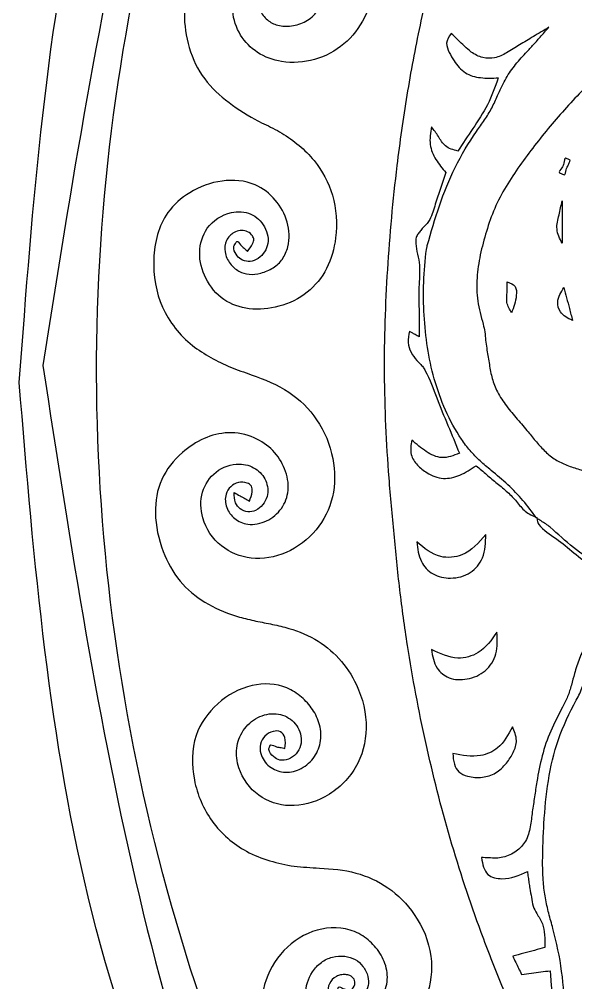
# Model space of a CAD drawing. Extents: x 5.5 to 104.1, y 3.5 to 34.4.
# Drawn here: x 39.95 to 44.09, y 14.24 to 21.42 of the extents above; entities that cross this region are included whole.
import ezdxf

# ---------------------------------------------------------------- set-up
doc = ezdxf.new("R2010")
doc.units = 0
doc.layers.add('Hallsi_Goblin_Coin_Outlines', color=7, linetype='CONTINUOUS')

msp = doc.modelspace()

# ---------------------------------------------------------------- linework, layer by layer
at = {"layer": 'Hallsi_Goblin_Coin_Outlines', "color": 7}
for points in [[(44.054253, 20.367272)], [(43.99294, 20.0642)], [(44.006945, 19.419252)], [(43.616597, 19.231116)], [(39.949401, 18.711262)], [(43.801311, 17.7038)], [(43.42525, 17.580327)], [(43.019908, 16.724841)], [(43.180069, 15.949788)]]:
    msp.add_lwpolyline(points, close=True, dxfattribs=at)
msp.add_lwpolyline([(43.99294, 20.0642), (43.99294, 19.748464)], dxfattribs=at)
for points, knots in [([(55.28959, 33.977015), (52.634876, 33.562889), (47.405621, 32.747144), (41.37279, 26.72667), (40.545372, 21.496161), (40.125085, 18.839321)], [0, 0, 0, 0, 7.920141, 15.601091, 23.530258, 23.530258, 23.530258, 23.530258]), ([(55.316683, 4.035425), (52.713312, 4.439044), (47.582959, 5.23444), (41.935563, 11.098624), (39.818522, 18.773773), (41.904784, 26.462316), (47.53875, 32.347166), (52.664175, 33.161909), (55.262355, 33.574919)], [0, 0, 0, 0, 7.720154, 15.213777, 22.919478, 30.644548, 38.14435, 45.854662, 45.854662, 45.854662, 45.854662]), ([(43.975231, 13.219994), (43.961596, 13.247523), (43.936012, 13.299177), (43.898519, 13.372846), (43.820796, 13.549408), (43.706045, 13.834046), (43.542243, 14.223794), (43.349823, 14.715065), (43.151465, 15.31563), (42.970661, 16.030228), (42.852802, 16.649748), (42.781944, 17.169464), (42.740552, 17.585711), (42.691527, 18.121345), (42.660068, 18.778061), (42.686704, 19.554416), (42.749905, 20.245624), (42.835279, 20.851735), (42.933509, 21.372683), (43.066475, 21.944498), (43.240226, 22.56434), (43.464578, 23.227849), (43.760122, 23.957085), (44.141178, 24.743494), (44.626686, 25.570432), (45.012827, 26.143535), (45.269683, 26.466953), (45.350774, 26.591937), (45.352209, 26.699043), (45.352632, 26.764429), (45.360974, 26.786785), (45.398976, 26.888084), (45.458666, 27.070959), (45.571582, 27.325737), (45.69403, 27.486018), (45.775905, 27.579601), (45.802183, 27.618653), (45.883535, 27.734125), (46.033226, 27.91584), (46.262029, 28.152899), (46.499481, 28.348074), (46.730388, 28.515347), (46.944452, 28.668297), (47.110089, 28.786639), (47.228424, 28.868826), (47.299414, 28.91476), (47.395588, 28.976168), (47.517032, 29.05286), (47.663244, 29.1455), (47.780184, 29.217374), (47.863846, 29.274691), (47.916385, 29.313824), (48.004149, 29.368164), (48.128467, 29.434278), (48.285186, 29.519659), (48.432709, 29.59921), (48.57307, 29.668634), (48.704963, 29.72982), (48.87849, 29.83003), (49.092017, 29.968291), (49.367021, 30.113966), (49.582611, 30.184288), (49.719203, 30.231277), (49.772574, 30.261497), (49.870973, 30.326452), (50.021032, 30.41512), (50.233621, 30.505455), (50.44751, 30.567236), (50.657431, 30.612846), (50.859248, 30.657713), (51.245167, 30.771297), (51.813725, 30.954353), (52.585375, 31.139484), (53.314988, 31.274143), (53.999885, 31.363803), (54.637333, 31.417323), (55.201268, 31.425839), (55.689571, 31.418114), (56.102314, 31.4137), (56.537097, 31.406229), (56.992308, 31.386778), (57.471315, 31.343199), (57.784443, 31.245088), (57.959932, 31.20935), (57.98767, 31.211636), (58.020249, 31.212442), (58.057337, 31.213693), (58.098437, 31.217179), (58.18717, 31.199895), (58.319769, 31.159482), (58.507083, 31.138544), (58.731898, 31.109753), (58.991533, 31.051602), (59.279271, 30.947838), (59.505775, 30.824666), (59.68637, 30.71728), (59.834962, 30.647849), (59.992241, 30.6023), (60.150408, 30.556558), (60.299584, 30.48717), (60.430435, 30.400948), (60.552824, 30.31822), (60.679126, 30.257406), (60.832121, 30.201879), (61.008185, 30.139384), (61.199946, 30.04984), (61.367954, 29.941499), (61.522325, 29.833488), (61.672197, 29.739803), (61.796763, 29.663674), (61.891401, 29.598265), (61.959484, 29.549154), (62.079743, 29.489884), (62.249543, 29.42051), (62.453305, 29.304422), (62.645697, 29.18453), (62.822756, 29.055106), (62.985423, 28.920965), (63.151192, 28.783752), (63.328856, 28.653693), (63.514476, 28.526557), (63.663536, 28.423706), (63.773628, 28.341917), (63.845691, 28.282978), (63.917013, 28.220411), (63.984994, 28.151648), (64.051451, 28.079005), (64.125207, 28.002366), (64.210491, 27.926509), (64.302592, 27.84697), (64.398141, 27.754507), (64.496781, 27.650166), (64.611947, 27.545366), (64.71663, 27.479651), (64.794863, 27.430484), (64.840965, 27.390624), (64.904463, 27.332755), (64.986308, 27.257972), (65.085451, 27.165458), (65.162258, 27.091935), (65.21878, 27.039957), (65.253222, 27.00764), (65.312829, 26.923829), (65.39838, 26.790791), (65.53269, 26.622696), (65.63582, 26.454459), (65.702068, 26.294101), (65.72259, 26.137087), (65.68447, 26.042429), (65.664713, 25.993372)], [0, 0, 0, 0, 0.092165, 0.172937, 0.247918, 0.670748, 1.093606, 1.516196, 2.253343, 2.989222, 3.726072, 4.143935, 4.562404, 4.980844, 5.757614, 6.532822, 7.30927, 7.838904, 8.368534, 8.899097, 9.59968, 10.298891, 10.999149, 11.959211, 12.916665, 13.877101, 14.021548, 14.162795, 14.311194, 14.333673, 14.357714, 14.381913, 14.659079, 14.934266, 15.213138, 15.259905, 15.307034, 15.354137, 15.683755, 16.011852, 16.341134, 16.604175, 16.86727, 17.130394, 17.214895, 17.299457, 17.384031, 17.557224, 17.73034, 17.903335, 17.968886, 18.034527, 18.099765, 18.278288, 18.456812, 18.635227, 18.781016, 18.926567, 19.071173, 19.381568, 19.690163, 20.000765, 20.061065, 20.12262, 20.18399, 20.415017, 20.644203, 20.874922, 21.081798, 21.288698, 21.494897, 22.288233, 23.080168, 23.873413, 24.513084, 25.151736, 25.791297, 26.204072, 26.616855, 27.029687, 27.508172, 27.985226, 28.464919, 28.491588, 28.519583, 28.547823, 28.589472, 28.631026, 28.670757, 28.859049, 29.046644, 29.234264, 29.539381, 29.842642, 30.148633, 30.311082, 30.47317, 30.638771, 30.801639, 30.966723, 31.129727, 31.271406, 31.40941, 31.5488, 31.759602, 31.969808, 32.181838, 32.358349, 32.535072, 32.711959, 32.796094, 32.880309, 32.963229, 33.197309, 33.430288, 33.665384, 33.877297, 34.087574, 34.297877, 34.522732, 34.747768, 34.972874, 35.06597, 35.159111, 35.252099, 35.350457, 35.448982, 35.547513, 35.669359, 35.79119, 35.912593, 36.06796, 36.222196, 36.377847, 36.438009, 36.499022, 36.560235, 36.695881, 36.831532, 36.967106, 37.014703, 37.062099, 37.108266, 37.322333, 37.536827, 37.753078, 37.9114, 38.056538, 38.212684, 38.212684, 38.212684, 38.212684]), ([(39.949401, 18.711262), (40.049324, 20.039513), (40.245056, 22.641333), (41.695188, 26.358898), (43.347267, 28.355275), (44.184146, 29.366562)], [0, 0, 0, 0, 3.983047, 7.802118, 11.72275, 11.72275, 11.72275, 11.72275]), ([(42.403958, 23.350361), (42.420017, 23.356306), (42.447707, 23.366559), (42.472398, 23.408803), (42.452115, 23.452935), (42.42248, 23.490581), (42.37339, 23.513771), (42.310502, 23.502364), (42.251345, 23.454303), (42.220072, 23.373243), (42.234136, 23.284791), (42.282901, 23.210467), (42.360067, 23.160825), (42.456708, 23.151041), (42.558068, 23.166889), (42.653026, 23.224132), (42.733636, 23.347037), (42.756487, 23.535496), (42.667144, 23.73513), (42.472563, 23.884747), (42.194374, 23.920334), (41.885999, 23.809452), (41.705468, 23.534058), (41.646195, 23.229889), (41.696628, 22.931504), (41.825717, 22.734446), (41.947842, 22.616878), (42.028475, 22.552496), (42.105794, 22.491129), (42.180766, 22.434312), (42.253942, 22.383216), (42.388442, 22.275251), (42.544189, 22.071073), (42.616963, 21.742781), (42.551106, 21.442252), (42.379911, 21.219703), (42.154669, 21.101093), (41.919689, 21.083496), (41.719721, 21.155382), (41.585189, 21.294313), (41.523002, 21.48076), (41.553678, 21.682516), (41.700997, 21.828465), (41.886456, 21.851338), (42.02569, 21.771638), (42.08339, 21.64574), (42.048667, 21.539431), (41.987574, 21.495228), (41.941065, 21.477817), (41.891366, 21.469052), (41.841135, 21.481277), (41.805101, 21.521215), (41.794934, 21.561858), (41.802287, 21.588964), (41.810991, 21.598883), (41.822038, 21.625326), (41.854305, 21.583652), (41.88647, 21.569435), (41.909027, 21.553979), (41.9203, 21.546255)], [0, 0, 0, 0, 0.050337, 0.086801, 0.131131, 0.18371, 0.231099, 0.28514, 0.366236, 0.449216, 0.533798, 0.625128, 0.708419, 0.799885, 0.909983, 1.011802, 1.122124, 1.340417, 1.54959, 1.749979, 2.051032, 2.351371, 2.684426, 2.984911, 3.267131, 3.569658, 3.672102, 3.77546, 3.878944, 3.968299, 4.057619, 4.146571, 4.485693, 4.802813, 5.126873, 5.375114, 5.621914, 5.868468, 6.060459, 6.240798, 6.428963, 6.632574, 6.818875, 7.010889, 7.147954, 7.273952, 7.397321, 7.444961, 7.496446, 7.545295, 7.594862, 7.643705, 7.700043, 7.711763, 7.725589, 7.740936, 7.782301, 7.822209, 7.862075, 7.862075, 7.862075, 7.862075]), ([(45.481592, 22.239816), (45.476495, 22.226773), (45.466353, 22.200821), (45.450055, 22.162574), (45.430722, 22.085851), (45.400696, 21.97343), (45.320226, 21.840472), (45.187055, 21.681296), (44.987346, 21.510103), (44.725673, 21.336499), (44.533338, 21.202859), (44.40818, 21.111941), (44.345479, 21.070584), (44.211633, 20.959503), (44.023084, 20.762437), (43.784447, 20.478518), (43.603613, 20.227883), (43.486396, 20.011146), (43.427543, 19.838212), (43.381613, 19.665586), (43.354084, 19.491871), (43.358166, 19.316407), (43.39562, 19.184996), (43.419579, 19.088562), (43.422825, 19.027627), (43.433567, 18.951435), (43.449451, 18.860295), (43.465646, 18.754443), (43.502856, 18.647416), (43.569062, 18.548285), (43.648768, 18.451125), (43.72614, 18.363114), (43.793453, 18.278908), (43.857682, 18.205452), (43.931209, 18.141825), (44.018221, 18.098827), (44.110401, 18.068796), (44.221203, 18.035854), (44.345661, 17.988214), (44.485985, 17.935193), (44.664463, 17.902063), (44.876667, 17.896458), (45.1206, 17.894821), (45.399848, 17.917378), (45.710497, 17.975776), (46.049803, 18.069641), (46.285475, 18.155564), (46.424059, 18.204658), (46.4664, 18.232473), (46.477002, 18.264997), (46.482775, 18.282708)], [0, 0, 0, 0, 0.042028, 0.083621, 0.12444, 0.27914, 0.430371, 0.5859, 0.900876, 1.214498, 1.528094, 1.603336, 1.678601, 1.753215, 2.124491, 2.494428, 2.866016, 3.049465, 3.231158, 3.412453, 3.585066, 3.757497, 3.933527, 3.993643, 4.054873, 4.115997, 4.224442, 4.332472, 4.436886, 4.561246, 4.687566, 4.814134, 4.912648, 5.010939, 5.106733, 5.202033, 5.299709, 5.397516, 5.548673, 5.699483, 5.846593, 6.09056, 6.335168, 6.578365, 6.929707, 7.28151, 7.634216, 7.67958, 7.724898, 7.779082, 7.779082, 7.779082, 7.779082]), ([(41.9203, 21.546255), (41.930052, 21.567853), (41.944643, 21.600169), (41.952047, 21.651515), (41.922286, 21.679981), (41.890116, 21.703075), (41.846, 21.704833), (41.796525, 21.685121), (41.745541, 21.643881), (41.718609, 21.570438), (41.736229, 21.489957), (41.782267, 21.415414), (41.866378, 21.367511), (41.96813, 21.360673), (42.075163, 21.387803), (42.165797, 21.458905), (42.231754, 21.581963), (42.227854, 21.75176), (42.149451, 21.926112), (41.992824, 22.057527), (41.784359, 22.096634), (41.567753, 22.063465), (41.366436, 21.940335), (41.221886, 21.740189), (41.167376, 21.487485), (41.195044, 21.232785), (41.296722, 20.991367), (41.483683, 20.80727), (41.649003, 20.700724), (41.770914, 20.637885), (41.839039, 20.606136), (41.975031, 20.531114), (42.155595, 20.38395), (42.305994, 20.104498), (42.323914, 19.81427), (42.255333, 19.557183), (42.103454, 19.3687), (41.891309, 19.267883), (41.668527, 19.245189), (41.460446, 19.315452), (41.327534, 19.479351), (41.275303, 19.677099), (41.334736, 19.881401), (41.501943, 19.991214), (41.679088, 19.983346), (41.790397, 19.878853), (41.814663, 19.751996), (41.769336, 19.668363), (41.71912, 19.62474), (41.65653, 19.607051), (41.599304, 19.625336), (41.561255, 19.666651), (41.543434, 19.70666), (41.549949, 19.735375), (41.560618, 19.746024), (41.572482, 19.776587), (41.598539, 19.73193), (41.624239, 19.713996), (41.641538, 19.696941), (41.650072, 19.688527)], [0, 0, 0, 0, 0.072194, 0.10802, 0.143353, 0.186818, 0.225713, 0.269067, 0.34503, 0.415249, 0.49127, 0.58443, 0.670305, 0.770524, 0.883422, 0.994438, 1.105841, 1.29054, 1.480615, 1.665489, 1.879704, 2.096065, 2.310042, 2.570528, 2.813329, 3.068839, 3.329532, 3.581583, 3.842682, 3.917715, 3.992956, 4.068046, 4.383726, 4.676065, 4.993688, 5.232189, 5.460099, 5.695336, 5.918272, 6.118186, 6.326378, 6.524141, 6.711833, 6.926033, 7.070977, 7.210685, 7.353788, 7.418985, 7.488162, 7.548571, 7.605741, 7.657612, 7.715386, 7.726672, 7.742526, 7.762468, 7.800735, 7.836613, 7.871543, 7.871543, 7.871543, 7.871543]), ([(43.801311, 17.7038), (43.769183, 17.748012), (43.705128, 17.836162), (43.590246, 17.953476), (43.479096, 18.046281), (43.381587, 18.126919), (43.306168, 18.203517), (43.166183, 18.393522), (43.02177, 18.730627), (42.950715, 19.215803), (42.960725, 19.544654), (42.984542, 19.713095), (42.986736, 19.722242), (43.015974, 19.828022), (43.074803, 20.029181), (43.189229, 20.318684), (43.314833, 20.526073), (43.416366, 20.666072), (43.470697, 20.754307), (43.516183, 20.856098), (43.564433, 20.964615), (43.635277, 21.070224), (43.708799, 21.152123), (43.775614, 21.22173), (43.83276, 21.287489), (43.873364, 21.333065), (43.89515, 21.357519)], [0, 0, 0, 0, 0.163782, 0.326544, 0.490835, 0.598129, 0.706061, 0.812258, 1.304792, 1.784354, 2.27549, 2.285013, 2.294423, 2.303681, 2.614291, 2.922935, 3.234613, 3.338238, 3.441951, 3.544629, 3.67246, 3.797666, 3.924083, 4.002249, 4.087121, 4.185377, 4.185377, 4.185377, 4.185377]), ([(43.166311, 21.311658), (43.150432, 21.287647), (43.120579, 21.242504), (43.151615, 21.167443), (43.19519, 21.093006), (43.26446, 21.007934), (43.390386, 20.974747), (43.473779, 20.97845), (43.517678, 20.980399)], [0, 0, 0, 0, 0.080854, 0.152012, 0.223314, 0.346419, 0.465176, 0.597174, 0.597174, 0.597174, 0.597174]), ([(43.89515, 21.357519), (43.856499, 21.334068), (43.783596, 21.289835), (43.677942, 21.22706), (43.586173, 21.167487), (43.495371, 21.123816), (43.398103, 21.12437), (43.322157, 21.164813), (43.264514, 21.215679), (43.215843, 21.263595), (43.182923, 21.295539), (43.166311, 21.311658)], [0, 0, 0, 0, 0.135653, 0.255871, 0.368333, 0.46485, 0.553247, 0.648575, 0.71577, 0.783946, 0.853392, 0.853392, 0.853392, 0.853392]), ([(43.517678, 20.980399), (43.49364, 20.911806), (43.446649, 20.777714), (43.328341, 20.604759), (43.253544, 20.491441), (43.216758, 20.435711)], [0, 0, 0, 0, 0.217039, 0.424285, 0.624849, 0.624849, 0.624849, 0.624849]), ([(43.020614, 20.615627), (43.012678, 20.571033), (42.997686, 20.486789), (43.049586, 20.368105), (43.10061, 20.306897), (43.126447, 20.275902)], [0, 0, 0, 0, 0.132967, 0.25119, 0.372467, 0.372467, 0.372467, 0.372467]), ([(43.216758, 20.435711), (43.182947, 20.444384), (43.119211, 20.460734), (43.07284, 20.545974), (43.037975, 20.592473), (43.020614, 20.615627)], [0, 0, 0, 0, 0.099829, 0.18818, 0.275808, 0.275808, 0.275808, 0.275808]), ([(44.054253, 20.367272), (44.049304, 20.354769), (44.039402, 20.329751), (44.021001, 20.301252), (44.018147, 20.251053), (43.996581, 20.264467), (43.986426, 20.268957), (43.962036, 20.275702), (43.995377, 20.313776), (44.006023, 20.33903), (44.010932, 20.389625), (44.032113, 20.3763), (44.043038, 20.372266), (44.050504, 20.368941), (44.054253, 20.367272)], [0, 0, 0, 0, 0.039164, 0.07837, 0.117751, 0.129846, 0.142084, 0.154394, 0.193546, 0.232668, 0.27182, 0.284022, 0.296121, 0.308322, 0.308322, 0.308322, 0.308322]), ([(43.126447, 20.275902), (43.113555, 20.236059), (43.088018, 20.157135), (43.046759, 20.040837), (43.02336, 19.950151), (42.989895, 19.895022), (42.963198, 19.872141), (42.939961, 19.846663), (42.921777, 19.819645), (42.904192, 19.795671), (42.898018, 19.720892), (42.941342, 19.607701), (42.924578, 19.441949), (42.925345, 19.308834), (42.929401, 19.204995), (42.927989, 19.129491), (42.927653, 19.078326), (42.927481, 19.052116)], [0, 0, 0, 0, 0.125587, 0.248767, 0.370738, 0.404153, 0.43999, 0.475542, 0.507096, 0.538345, 0.5621, 0.727129, 0.890873, 1.054537, 1.127548, 1.202417, 1.28105, 1.28105, 1.28105, 1.28105]), ([(41.650072, 19.688527), (41.663522, 19.706271), (41.684516, 19.73397), (41.702483, 19.781567), (41.678025, 19.817605), (41.642512, 19.842549), (41.59392, 19.845399), (41.53784, 19.828278), (41.483388, 19.772743), (41.474906, 19.679716), (41.51382, 19.595871), (41.580769, 19.536876), (41.663998, 19.512071), (41.753958, 19.524408), (41.842402, 19.560095), (41.916549, 19.628908), (41.965681, 19.748123), (41.958908, 19.911881), (41.86562, 20.078761), (41.696471, 20.211781), (41.453157, 20.230324), (41.222764, 20.144118), (41.005618, 19.954935), (40.925675, 19.628874), (40.988057, 19.262931), (41.179909, 19.01784), (41.375413, 18.896794), (41.522363, 18.822919), (41.723698, 18.756453), (41.96295, 18.659993), (42.186074, 18.440588), (42.30193, 18.159523), (42.304528, 17.860002), (42.176034, 17.599759), (41.950707, 17.430303), (41.682678, 17.379288), (41.436929, 17.478662), (41.302171, 17.67899), (41.294693, 17.897249), (41.403643, 18.061475), (41.568955, 18.121618), (41.712885, 18.08207), (41.796377, 17.986352), (41.808397, 17.876883), (41.766616, 17.8007), (41.715627, 17.756621), (41.650782, 17.744093), (41.593196, 17.767361), (41.551613, 17.821292), (41.55141, 17.866728), (41.551295, 17.892536)], [0, 0, 0, 0, 0.067879, 0.105961, 0.139584, 0.188469, 0.232644, 0.279979, 0.361829, 0.448299, 0.543101, 0.629405, 0.708593, 0.795458, 0.896854, 0.990928, 1.090265, 1.274867, 1.460433, 1.648912, 1.896934, 2.152148, 2.372828, 2.733994, 3.097915, 3.459428, 3.623629, 3.786425, 3.951243, 4.260125, 4.550632, 4.863858, 5.148838, 5.423536, 5.702147, 5.966741, 6.205515, 6.454993, 6.647278, 6.827399, 7.009519, 7.135419, 7.252527, 7.370735, 7.43841, 7.506718, 7.566503, 7.62663, 7.68393, 7.759269, 7.759269, 7.759269, 7.759269]), ([(43.99294, 19.748464), (43.975588, 19.783407), (43.94196, 19.85113), (43.971683, 19.960703), (43.985832, 20.02959), (43.99294, 20.0642)], [0, 0, 0, 0, 0.112906, 0.218819, 0.325761, 0.325761, 0.325761, 0.325761]), ([(43.616597, 19.231116), (43.601936, 19.256129), (43.573851, 19.304043), (43.58601, 19.385254), (43.584289, 19.435975), (43.583436, 19.461127)], [0, 0, 0, 0, 0.084236, 0.161359, 0.23722, 0.23722, 0.23722, 0.23722]), ([(43.583436, 19.461127), (43.607197, 19.452649), (43.653889, 19.435991), (43.654867, 19.333453), (43.631962, 19.272204), (43.616597, 19.231116)], [0, 0, 0, 0, 0.068566, 0.134736, 0.269591, 0.269591, 0.269591, 0.269591]), ([(44.070445, 19.174777), (44.035514, 19.191513), (43.976545, 19.219766), (43.94849, 19.32861), (43.98489, 19.385053), (44.006945, 19.419252)], [0, 0, 0, 0, 0.110431, 0.186419, 0.303248, 0.303248, 0.303248, 0.303248]), ([(44.006945, 19.419252), (44.013585, 19.393735), (44.027191, 19.34145), (44.048341, 19.259954), (44.062867, 19.203979), (44.070445, 19.174777)], [0, 0, 0, 0, 0.0791, 0.162079, 0.252587, 0.252587, 0.252587, 0.252587]), ([(42.855161, 19.093391), (42.849699, 19.065301), (42.839446, 19.012571), (42.864692, 18.93544), (42.901746, 18.886057), (42.934755, 18.851849), (42.958099, 18.828515), (43.005649, 18.745757), (43.056322, 18.596045), (43.144094, 18.392689), (43.199942, 18.255225), (43.228047, 18.186047)], [0, 0, 0, 0, 0.084534, 0.158686, 0.234917, 0.268254, 0.301506, 0.333336, 0.55289, 0.773985, 0.997975, 0.997975, 0.997975, 0.997975]), ([(42.927481, 19.052116), (42.917861, 19.057644), (42.900641, 19.06754), (42.876565, 19.081351), (42.862043, 19.08952), (42.855161, 19.093391)], [0, 0, 0, 0, 0.033286, 0.059581, 0.083269, 0.083269, 0.083269, 0.083269]), ([(40.125085, 18.839321), (40.535723, 16.175536), (41.344494, 10.929079), (47.384437, 4.87797), (52.63, 4.052261), (55.294529, 3.632835)], [0, 0, 0, 0, 7.94379, 15.645686, 23.596733, 23.596733, 23.596733, 23.596733]), ([(55.272304, 3.476554), (53.928701, 3.574993), (51.252106, 3.771092), (47.514884, 5.386381), (44.314501, 7.85873), (41.867484, 11.040164), (40.275908, 14.749477), (40.059148, 17.379611), (39.949401, 18.711262)], [0, 0, 0, 0, 4.017906, 8.004085, 12.000502, 16.039207, 19.926333, 23.912752, 23.912752, 23.912752, 23.912752]), ([(41.664536, 17.829388), (41.672898, 17.851903), (41.686017, 17.887225), (41.684851, 17.943778), (41.638782, 17.970783), (41.580897, 17.972582), (41.520306, 17.941152), (41.478413, 17.872209), (41.486644, 17.777166), (41.549258, 17.690927), (41.662222, 17.644015), (41.797882, 17.672382), (41.912801, 17.767305), (41.966947, 17.915036), (41.93497, 18.073359), (41.845444, 18.214568), (41.695657, 18.315419), (41.509741, 18.352898), (41.318832, 18.303664), (41.142306, 18.186229), (40.990144, 17.99961), (40.946272, 17.727118), (41.00565, 17.463314), (41.132026, 17.227198), (41.328149, 17.066418), (41.518559, 16.983809), (41.68119, 16.942172), (41.805289, 16.91805), (41.965858, 16.885132), (42.15326, 16.813627), (42.340052, 16.664903), (42.488626, 16.440634), (42.561149, 16.147929), (42.476327, 15.827073), (42.250172, 15.614319), (41.973298, 15.535896), (41.715313, 15.619064), (41.581556, 15.804911), (41.556451, 15.988556), (41.60966, 16.129005), (41.718544, 16.228069), (41.861009, 16.261027), (41.992801, 16.206092), (42.05316, 16.101818), (42.050083, 16.008558), (42.015588, 15.944349), (41.958494, 15.90566), (41.892212, 15.894154), (41.839724, 15.926816), (41.809053, 15.960696), (41.80793, 15.988737), (41.813779, 15.998521), (41.8175, 16.024425), (41.857327, 15.999547), (41.890829, 15.99716), (41.91606, 15.990759), (41.928767, 15.987536)], [0, 0, 0, 0, 0.072973, 0.11448, 0.153359, 0.21781, 0.283018, 0.348158, 0.448581, 0.548949, 0.654409, 0.797017, 0.941659, 1.084763, 1.245746, 1.408422, 1.575274, 1.773946, 1.958123, 2.151075, 2.404092, 2.655256, 2.949055, 3.203339, 3.443723, 3.694272, 3.820331, 3.946925, 4.07347, 4.312147, 4.540949, 4.777592, 5.109058, 5.414253, 5.727195, 5.997749, 6.239782, 6.492011, 6.639622, 6.779727, 6.924821, 7.064949, 7.194494, 7.32642, 7.397737, 7.466662, 7.536269, 7.599711, 7.654077, 7.716776, 7.724106, 7.73569, 7.751293, 7.788688, 7.826499, 7.864862, 7.864862, 7.864862, 7.864862]), ([(42.874211, 18.283766), (42.867513, 18.246872), (42.85519, 18.179002), (42.913029, 18.093347), (42.994233, 18.030072), (43.10631, 17.98529), (43.239867, 18.018451), (43.314063, 18.067243), (43.353636, 18.093266)], [0, 0, 0, 0, 0.108055, 0.198781, 0.290418, 0.418727, 0.542982, 0.684998, 0.684998, 0.684998, 0.684998]), ([(43.228047, 18.186047), (43.184397, 18.168624), (43.100733, 18.13523), (42.972644, 18.196099), (42.908167, 18.253524), (42.874211, 18.283766)], [0, 0, 0, 0, 0.134873, 0.258514, 0.396073, 0.396073, 0.396073, 0.396073]), ([(43.353636, 18.093266), (43.379485, 18.071263), (43.431171, 18.027265), (43.507758, 17.960264), (43.58739, 17.899123), (43.654793, 17.827606), (43.713869, 17.747757), (43.774147, 17.720629), (43.804486, 17.706975)], [0, 0, 0, 0, 0.101827, 0.203611, 0.305399, 0.402057, 0.498845, 0.596928, 0.596928, 0.596928, 0.596928]), ([(41.551295, 17.892536), (41.565575, 17.884542), (41.592011, 17.869744), (41.629737, 17.848656), (41.65323, 17.835648), (41.664536, 17.829388)], [0, 0, 0, 0, 0.049095, 0.090888, 0.129658, 0.129658, 0.129658, 0.129658]), ([(44.487817, 17.283641), (44.413371, 17.305902), (44.266078, 17.349946), (44.073025, 17.480044), (43.952827, 17.594119), (43.872309, 17.660643), (43.836547, 17.681629), (43.813067, 17.696402), (43.801311, 17.7038)], [0, 0, 0, 0, 0.231941, 0.458901, 0.689106, 0.729985, 0.771553, 0.813237, 0.813237, 0.813237, 0.813237]), ([(43.804486, 17.706975), (43.805824, 17.700752), (43.808485, 17.688377), (43.810033, 17.670137), (43.848472, 17.61288), (43.95461, 17.55432), (44.080256, 17.443072), (44.187179, 17.360081), (44.267845, 17.298983), (44.322093, 17.261669), (44.357234, 17.237004), (44.374222, 17.22508)], [0, 0, 0, 0, 0.01916, 0.038104, 0.05364, 0.222055, 0.390439, 0.558814, 0.627493, 0.694027, 0.756296, 0.756296, 0.756296, 0.756296]), ([(43.42525, 17.580327), (43.371915, 17.519505), (43.282593, 17.417645), (43.063351, 17.398243), (42.965762, 17.479423), (42.910194, 17.525647)], [0, 0, 0, 0, 0.234088, 0.392029, 0.600884, 0.600884, 0.600884, 0.600884]), ([(42.910194, 17.525647), (42.916278, 17.474975), (42.927502, 17.381485), (43.027617, 17.272794), (43.168741, 17.246679), (43.314782, 17.281044), (43.420359, 17.412785), (43.423512, 17.520798), (43.42525, 17.580327)], [0, 0, 0, 0, 0.150128, 0.276984, 0.411399, 0.563082, 0.705437, 0.880222, 0.880222, 0.880222, 0.880222]), ([(44.374222, 17.22508), (44.369683, 17.178347), (44.360966, 17.088599), (44.309113, 16.964891), (44.237717, 16.862894), (44.16981, 16.763758), (44.119919, 16.657719), (44.087142, 16.555125), (44.062934, 16.459426), (44.036753, 16.374052), (43.979948, 16.262172), (43.902935, 16.120994), (43.840983, 15.932914), (43.808108, 15.76745), (43.788086, 15.628033), (43.770346, 15.516472), (43.758429, 15.405203), (43.730033, 15.297374), (43.653793, 15.216368), (43.571887, 15.178935), (43.500204, 15.169951), (43.44668, 15.174076), (43.410567, 15.175455), (43.392442, 15.176147)], [0, 0, 0, 0, 0.140193, 0.269236, 0.396471, 0.513479, 0.629183, 0.746468, 0.836025, 0.925536, 1.013452, 1.211695, 1.407322, 1.60443, 1.717215, 1.829996, 1.942842, 2.054372, 2.156357, 2.265344, 2.317544, 2.371568, 2.426002, 2.426002, 2.426002, 2.426002]), ([(43.019908, 16.724841), (43.028052, 16.675889), (43.04264, 16.5882), (43.153047, 16.498341), (43.292027, 16.496376), (43.429638, 16.554728), (43.517603, 16.694332), (43.511165, 16.799865), (43.5078, 16.855016)], [0, 0, 0, 0, 0.144352, 0.258579, 0.393139, 0.541544, 0.690122, 0.852764, 0.852764, 0.852764, 0.852764]), ([(43.5078, 16.855016), (43.467232, 16.796675), (43.395981, 16.694207), (43.196334, 16.639764), (43.083855, 16.694004), (43.019908, 16.724841)], [0, 0, 0, 0, 0.207365, 0.364207, 0.570869, 0.570869, 0.570869, 0.570869]), ([(44.532267, 11.845572), (44.504403, 11.857435), (44.450194, 11.880513), (44.408317, 11.961634), (44.381222, 12.057591), (44.352734, 12.170414), (44.322828, 12.296249), (44.246582, 12.514015), (44.133532, 12.825052), (44.048617, 13.250344), (44.020234, 13.645635), (44.018705, 14.005867), (43.997103, 14.330274), (43.945265, 14.581381), (43.892388, 14.760466), (43.867013, 14.874863), (43.8504, 15.000372), (43.847134, 15.13649), (43.850528, 15.282241), (43.860223, 15.48613), (43.883715, 15.746366), (43.954867, 16.06023), (44.055785, 16.270165), (44.1257, 16.39703), (44.146007, 16.449752), (44.171706, 16.542892), (44.221667, 16.668254), (44.321111, 16.805146), (44.397646, 16.882586), (44.4349, 16.92028)], [0, 0, 0, 0, 0.088099, 0.171397, 0.260331, 0.38991, 0.519492, 0.648296, 1.081498, 1.51124, 1.944027, 2.268469, 2.592098, 2.917597, 3.03493, 3.152264, 3.268737, 3.414136, 3.560175, 3.706118, 4.026441, 4.343436, 4.665215, 4.721188, 4.777767, 4.834116, 5.011192, 5.178783, 5.337721, 5.337721, 5.337721, 5.337721]), ([(41.928767, 15.987536), (41.931991, 16.01524), (41.937238, 16.060333), (41.900047, 16.122835), (41.832747, 16.117823), (41.776125, 16.084363), (41.739981, 16.020718), (41.744301, 15.932691), (41.805918, 15.846123), (41.918893, 15.799697), (42.044082, 15.82455), (42.145635, 15.907374), (42.20332, 16.030524), (42.194129, 16.164069), (42.139731, 16.281708), (42.05324, 16.375335), (41.909342, 16.471555), (41.666075, 16.47805), (41.415084, 16.338569), (41.231624, 16.080534), (41.231811, 15.746354), (41.366105, 15.430542), (41.591757, 15.234194), (41.813934, 15.14816), (41.997507, 15.106256), (42.213647, 15.097962), (42.456615, 15.077115), (42.709481, 14.96111), (42.917533, 14.748918), (43.042947, 14.455159), (43.003515, 14.121754), (42.829115, 13.893447), (42.617756, 13.786369), (42.426817, 13.773475), (42.244663, 13.833303), (42.11364, 13.973116), (42.065066, 14.155508), (42.110389, 14.308721), (42.194881, 14.398656), (42.281241, 14.440951), (42.371418, 14.446704), (42.454033, 14.422331), (42.513991, 14.366315), (42.550227, 14.29727), (42.554249, 14.221105), (42.522126, 14.155903), (42.467735, 14.112982), (42.401474, 14.09585), (42.347863, 14.126956), (42.315862, 14.16122), (42.316977, 14.189255), (42.323335, 14.197928), (42.328844, 14.220927), (42.362266, 14.197563), (42.391102, 14.19401), (42.412053, 14.187616), (42.422303, 14.184489)], [0, 0, 0, 0, 0.082736, 0.134663, 0.191223, 0.260827, 0.328891, 0.39866, 0.51443, 0.626786, 0.746769, 0.878543, 1.006549, 1.139288, 1.266282, 1.388588, 1.517874, 1.776558, 2.066651, 2.35163, 2.682607, 3.018682, 3.357334, 3.544896, 3.730254, 3.919067, 4.193484, 4.456052, 4.734018, 5.069177, 5.378144, 5.696947, 5.887024, 6.073502, 6.256808, 6.444128, 6.62368, 6.799626, 6.896176, 6.987012, 7.081254, 7.161093, 7.23817, 7.320951, 7.389479, 7.458932, 7.529717, 7.594101, 7.647655, 7.710829, 7.717844, 7.729059, 7.743359, 7.776505, 7.809327, 7.840761, 7.840761, 7.840761, 7.840761]), ([(43.180069, 15.949788), (43.18123, 15.923044), (43.18335, 15.874208), (43.22092, 15.806812), (43.301224, 15.773982), (43.397308, 15.767639), (43.503479, 15.79996), (43.578201, 15.873682), (43.63263, 15.954974), (43.665276, 16.053022), (43.637562, 16.115261), (43.622806, 16.148402)], [0, 0, 0, 0, 0.079793, 0.145703, 0.217721, 0.328566, 0.43128, 0.539762, 0.63486, 0.727014, 0.831972, 0.831972, 0.831972, 0.831972]), ([(43.622806, 16.148402), (43.592012, 16.090422), (43.538967, 15.990544), (43.364241, 15.914723), (43.249059, 15.936653), (43.180069, 15.949788)], [0, 0, 0, 0, 0.191285, 0.329507, 0.535942, 0.535942, 0.535942, 0.535942]), ([(43.392442, 15.176147), (43.4009, 15.126995), (43.416157, 15.038334), (43.58084, 15.00297), (43.674565, 15.045203), (43.734989, 15.07243)], [0, 0, 0, 0, 0.135275, 0.244014, 0.441311, 0.441311, 0.441311, 0.441311]), ([(43.734989, 15.07243), (43.736822, 15.058343), (43.740475, 15.03027), (43.745166, 14.988216), (43.754711, 14.938466), (43.764447, 14.880645), (43.77322, 14.815211), (43.807365, 14.751366), (43.852226, 14.686878), (43.86493, 14.596924), (43.864622, 14.537414), (43.864458, 14.505869)], [0, 0, 0, 0, 0.042621, 0.08493, 0.126902, 0.194425, 0.261422, 0.322611, 0.409644, 0.493815, 0.58876, 0.58876, 0.58876, 0.58876]), ([(42.422303, 14.184489), (42.433319, 14.199257), (42.452317, 14.224724), (42.448234, 14.274178), (42.415088, 14.299017), (42.378621, 14.306439), (42.343851, 14.304119), (42.297975, 14.287242), (42.253045, 14.241645), (42.243381, 14.163172), (42.280988, 14.088594), (42.350259, 14.030663), (42.444507, 14.009239), (42.551734, 14.035974), (42.646656, 14.11987), (42.701601, 14.24963), (42.682438, 14.389855), (42.612527, 14.507515), (42.510651, 14.600381), (42.336658, 14.671462), (42.084024, 14.633531), (41.855272, 14.441983), (41.729165, 14.148389), (41.795791, 13.819035), (41.98821, 13.53485), (42.238669, 13.386584), (42.456295, 13.344684), (42.62052, 13.331592), (42.76286, 13.341273), (42.883292, 13.351883), (42.982027, 13.352087), (43.147931, 13.341927), (43.375684, 13.273578), (43.606293, 13.071791), (43.746428, 12.803203), (43.754947, 12.497632), (43.611594, 12.234558), (43.387291, 12.080652), (43.148748, 12.066968), (42.962075, 12.157482), (42.843268, 12.311999), (42.821407, 12.491601), (42.892933, 12.640076), (43.014679, 12.727039), (43.14545, 12.724157), (43.239734, 12.667887), (43.295017, 12.582928), (43.289216, 12.497834), (43.254436, 12.434249), (43.196849, 12.398155), (43.136103, 12.391958), (43.083519, 12.422378), (43.070743, 12.458668), (43.063653, 12.478808)], [0, 0, 0, 0, 0.053767, 0.092718, 0.134332, 0.167336, 0.203655, 0.237181, 0.312735, 0.381493, 0.460186, 0.553331, 0.644088, 0.739312, 0.87426, 1.009071, 1.145429, 1.281754, 1.412736, 1.552524, 1.832876, 2.126796, 2.415051, 2.746824, 3.086783, 3.421704, 3.585938, 3.749272, 3.914544, 4.01314, 4.111958, 4.21031, 4.511955, 4.8039, 5.10682, 5.396842, 5.682327, 5.971553, 6.172255, 6.370299, 6.5709, 6.731754, 6.886108, 7.045312, 7.150226, 7.259812, 7.364236, 7.434777, 7.505394, 7.573957, 7.630604, 7.680463, 7.742635, 7.742635, 7.742635, 7.742635]), ([(43.864458, 14.505869), (43.838924, 14.498982), (43.786967, 14.48497), (43.70712, 14.463454), (43.652809, 14.448823), (43.624922, 14.441311)], [0, 0, 0, 0, 0.079341, 0.16144, 0.248083, 0.248083, 0.248083, 0.248083]), ([(43.624922, 14.441311), (43.632381, 14.42616), (43.647051, 14.396362), (43.669164, 14.351326), (43.683792, 14.321429), (43.691244, 14.306197)], [0, 0, 0, 0, 0.050662, 0.099641, 0.150514, 0.150514, 0.150514, 0.150514]), ([(43.691244, 14.306197), (43.71576, 14.309386), (43.763636, 14.315614), (43.834303, 14.324715), (43.880471, 14.330503), (43.903264, 14.333361)], [0, 0, 0, 0, 0.074165, 0.144839, 0.213753, 0.213753, 0.213753, 0.213753]), ([(43.903264, 14.333361), (43.91164, 14.236771), (43.934586, 13.972183), (43.959676, 13.601025), (43.970893, 13.326263), (43.975231, 13.219994)], [0, 0, 0, 0, 0.290857, 0.796746, 1.115813, 1.115813, 1.115813, 1.115813])]:
    msp.add_open_spline(points, degree=3, knots=knots, dxfattribs=at)

doc.saveas('drawing.dxf')
